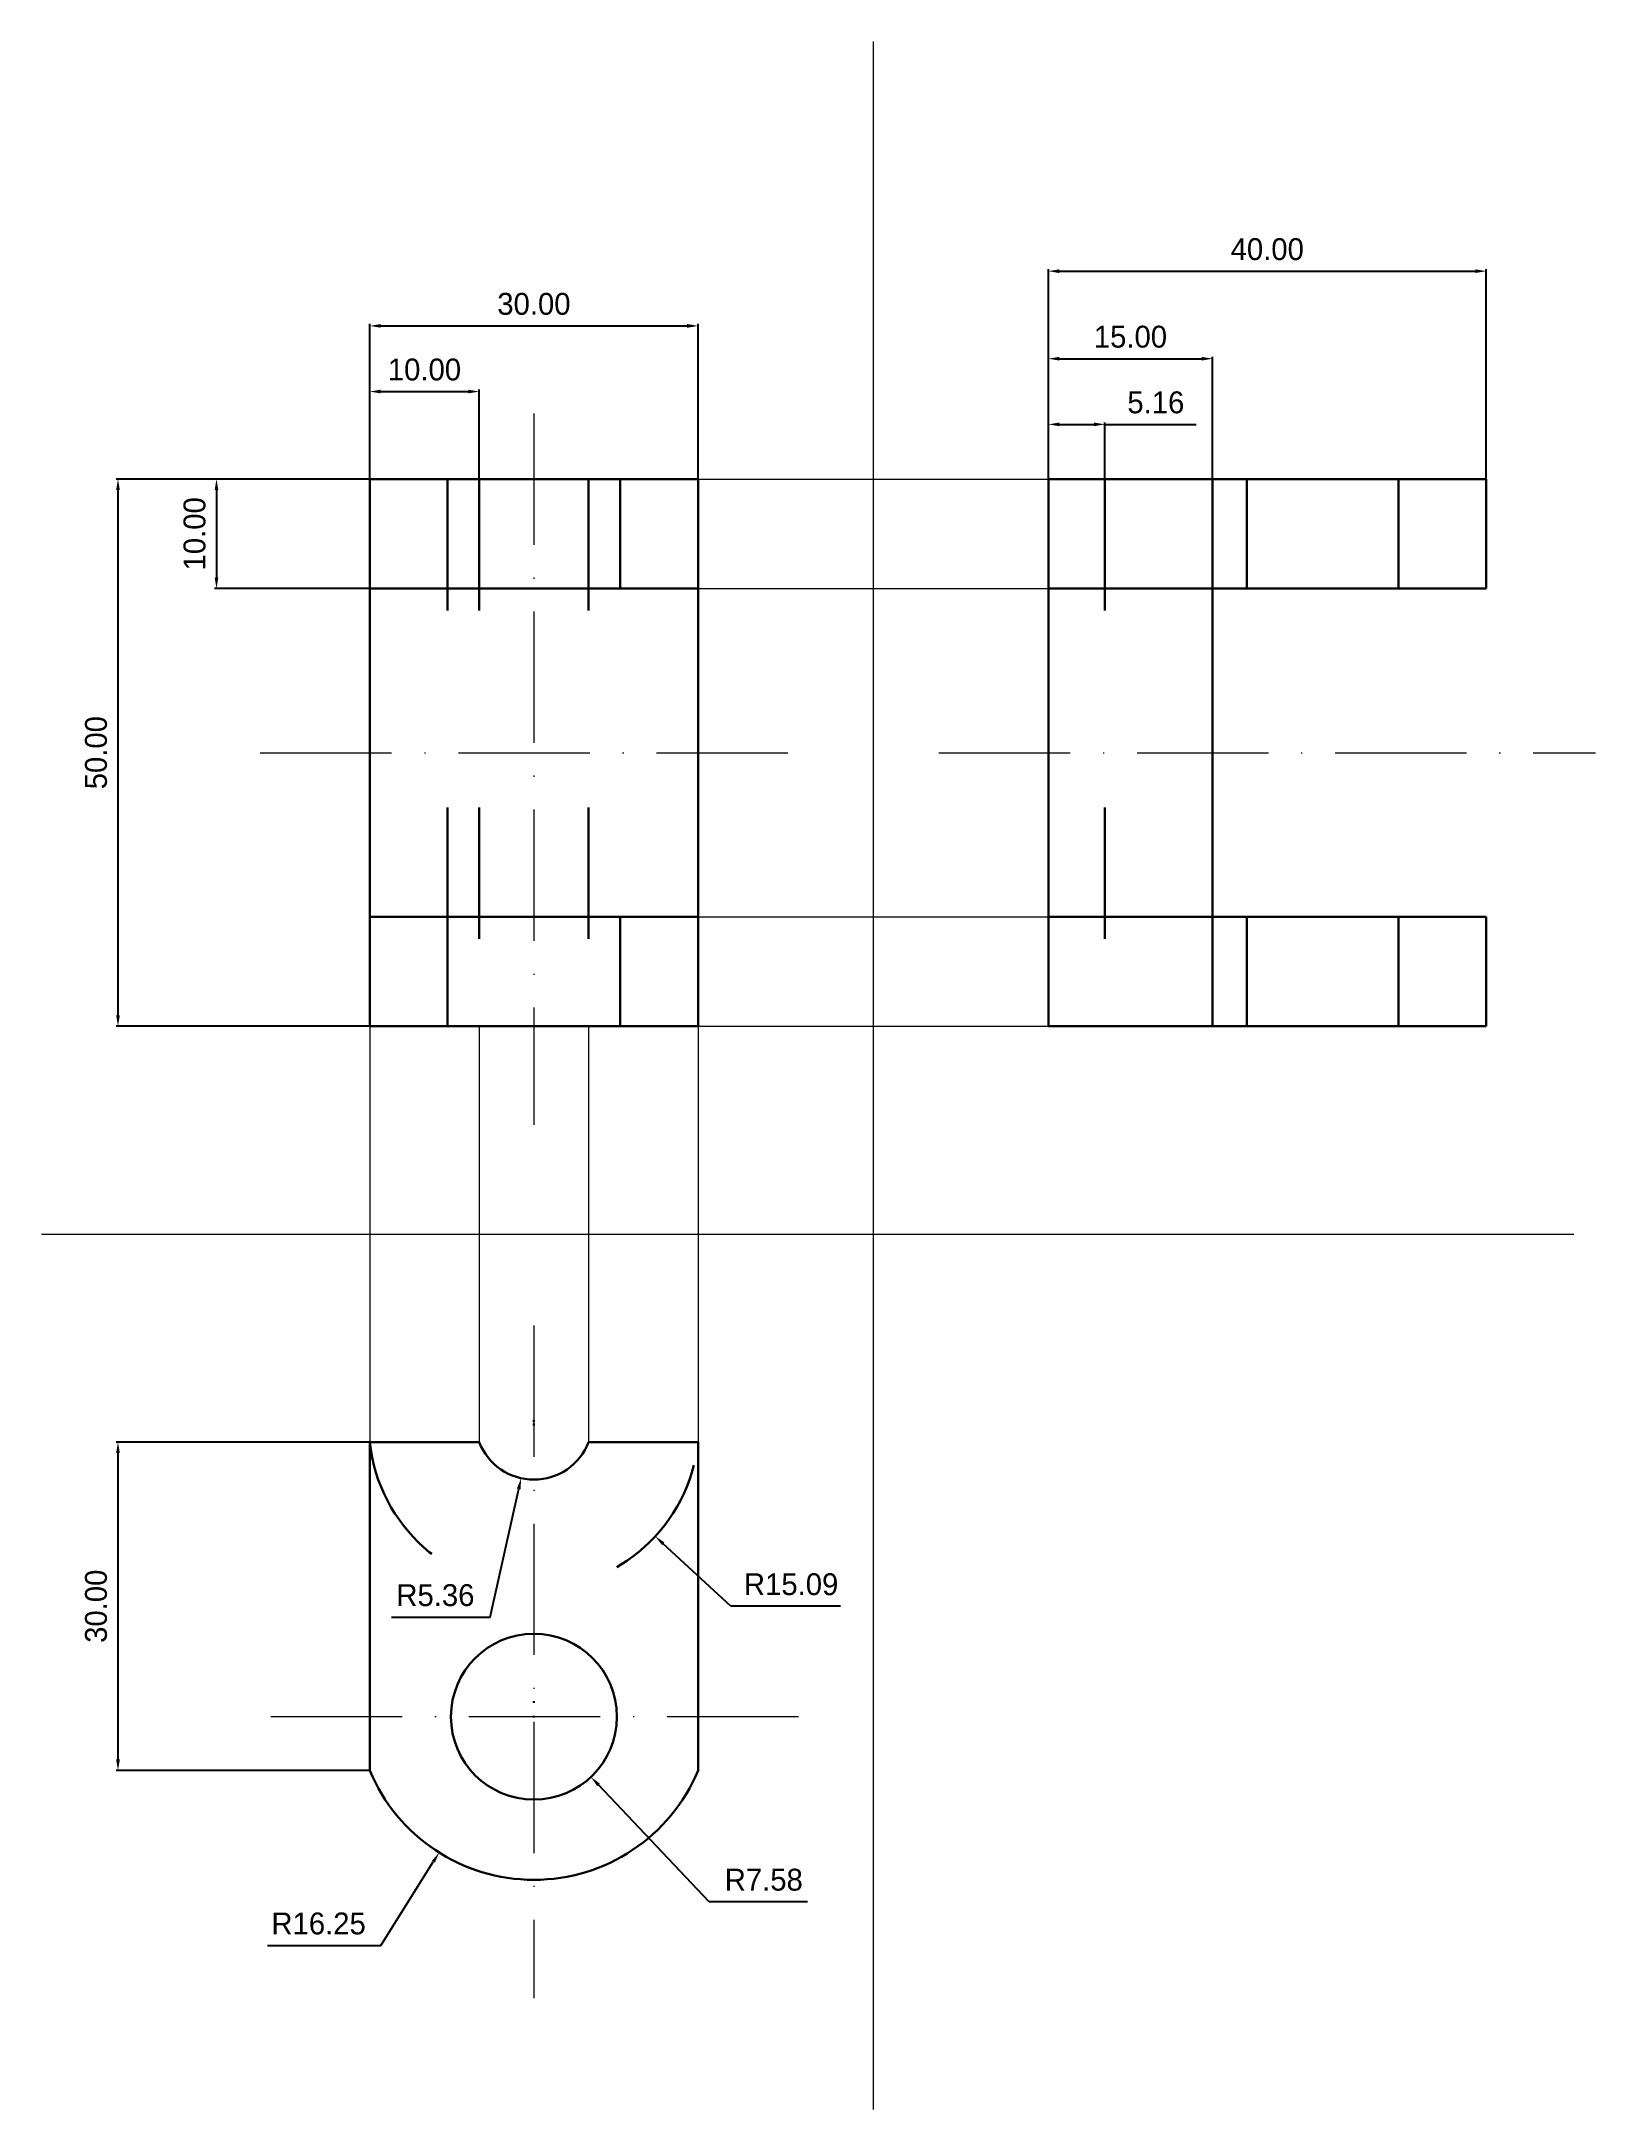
# Model space of a CAD drawing. Header units: inches. Extents: x 55 to 197, y -37 to 152.
import ezdxf

# ---------------------------------------------------------------- set-up
doc = ezdxf.new("R2010")
doc.units = ezdxf.units.IN
doc.header["$MEASUREMENT"] = 0
doc.linetypes.add('ACAD_ISO03W100', pattern=[30, 12, -18])
doc.linetypes.add('ACAD_ISO10W100', pattern=[18, 12, -3, 0, -3])
for name, color, linetype, lineweight in [('Kote', 7, 'Continuous', 15), ('Kote @ 1', 7, 'Continuous', 15), ('Nevidljivi bridovi', 7, 'ACAD_ISO03W100', 30), ('Pomocne', 3, 'Continuous', 15), ('Simetrale', 1, 'ACAD_ISO10W100', 15), ('Vidljivi bridovi', 7, 'Continuous', 30)]:
    doc.layers.add(name, color=color, linetype=linetype, lineweight=lineweight)
doc.dimstyles.new('Annotative', dxfattribs={"dimscale": 0, "dimtxt": 2, "dimasz": 1, "dimexe": 0.18, "dimexo": 0.0625, "dimgap": 1, "dimtad": 1, "dimtoh": 1, "dimzin": 0, "dimdsep": 46, "dimtxsty": 'Standard', "dimcen": 0.09, "dimadec": 0, "dimazin": 0, "dimtfac": 1, "dimtofl": 0, "dimtmove": 0, "dimatfit": 3, "dimfxl": 1, "dimtolj": 1, "dimtzin": 0, "dimarcsym": 0})

# ---------------------------------------------------------------- blocks, each defined once
blk = doc.blocks.new('*D2')
at = {"layer": 'Defpoints', "color": 0}
for p in [(115, 126), (85, 112), (115, 112)]:
    blk.add_point(p, dxfattribs=at)
at = {"layer": 'Kote', "color": 0, "lineweight": -2}
for p, q in [((85, 112.06), (85, 126.18)), ((86, 126), (114, 126)), ((115, 112.06), (115, 126.18))]:
    blk.add_line(p, q, dxfattribs=at)
at = {"layer": 'Kote', "color": 0}
for points in [[(86, 126.17), (86, 125.83), (85, 126)], [(114, 126.17), (114, 125.83), (115, 126)]]:
    blk.add_solid(points, dxfattribs=at)
at = {"layer": 'Kote', "color": 0, "insert": (100, 128), "char_height": 2, "attachment_point": 5}
blk.add_mtext('\\A1;30.00', dxfattribs=at)
blk = doc.blocks.new('*D3')
at = {"layer": 'Defpoints', "color": 0}
for p in [(95, 120), (85, 112), (95, 112)]:
    blk.add_point(p, dxfattribs=at)
at = {"layer": 'Kote', "color": 0, "lineweight": -2}
for p, q in [((85, 112.06), (85, 120.18)), ((86, 120), (94, 120)), ((95, 112.06), (95, 120.18))]:
    blk.add_line(p, q, dxfattribs=at)
at = {"layer": 'Kote', "color": 0}
for points in [[(86, 120.17), (86, 119.83), (85, 120)], [(94, 120.17), (94, 119.83), (95, 120)]]:
    blk.add_solid(points, dxfattribs=at)
at = {"layer": 'Kote', "color": 0, "insert": (90, 122), "char_height": 2, "attachment_point": 5}
blk.add_mtext('\\A1;10.00', dxfattribs=at)
blk = doc.blocks.new('*D4')
at = {"layer": 'Defpoints', "color": 0}
for p in [(85, 112), (62, 62), (85, 62)]:
    blk.add_point(p, dxfattribs=at)
at = {"layer": 'Kote', "color": 0, "lineweight": -2}
for p, q in [((84.94, 112), (61.82, 112)), ((62, 111), (62, 63)), ((84.94, 62), (61.82, 62))]:
    blk.add_line(p, q, dxfattribs=at)
at = {"layer": 'Kote', "color": 0}
for points in [[(61.83, 111), (62.17, 111), (62, 112)], [(61.83, 63), (62.17, 63), (62, 62)]]:
    blk.add_solid(points, dxfattribs=at)
at = {"layer": 'Kote', "color": 0, "insert": (60, 87), "char_height": 2, "attachment_point": 5, "rotation": 90}
blk.add_mtext('\\A1;50.00', dxfattribs=at)
blk = doc.blocks.new('*D5')
at = {"layer": 'Defpoints', "color": 0}
for p in [(84.94, 112), (71, 102), (85, 102)]:
    blk.add_point(p, dxfattribs=at)
at = {"layer": 'Kote', "color": 0, "lineweight": -2}
for p, q in [((84.88, 112), (70.82, 112)), ((71, 111), (71, 103)), ((84.94, 102), (70.82, 102))]:
    blk.add_line(p, q, dxfattribs=at)
at = {"layer": 'Kote', "color": 0}
for points in [[(70.83, 111), (71.17, 111), (71, 112)], [(70.83, 103), (71.17, 103), (71, 102)]]:
    blk.add_solid(points, dxfattribs=at)
at = {"layer": 'Kote', "color": 0, "insert": (69, 107), "char_height": 2, "attachment_point": 5, "rotation": 90}
blk.add_mtext('\\A1;10.00', dxfattribs=at)
blk = doc.blocks.new('*D6')
at = {"layer": 'Defpoints', "color": 0}
for p in [(187, 131), (147, 112), (187, 112)]:
    blk.add_point(p, dxfattribs=at)
at = {"layer": 'Kote', "color": 0, "lineweight": -2}
for p, q in [((147, 112.06), (147, 131.18)), ((148, 131), (186, 131)), ((187, 112.06), (187, 131.18))]:
    blk.add_line(p, q, dxfattribs=at)
at = {"layer": 'Kote', "color": 0}
for points in [[(148, 131.17), (148, 130.83), (147, 131)], [(186, 131.17), (186, 130.83), (187, 131)]]:
    blk.add_solid(points, dxfattribs=at)
at = {"layer": 'Kote', "color": 0, "insert": (167, 133), "char_height": 2, "attachment_point": 5}
blk.add_mtext('\\A1;40.00', dxfattribs=at)
blk = doc.blocks.new('*D7')
at = {"layer": 'Defpoints', "color": 0}
for p in [(162, 123), (147, 112), (162, 112)]:
    blk.add_point(p, dxfattribs=at)
at = {"layer": 'Kote', "color": 0, "lineweight": -2}
for p, q in [((147, 112.06), (147, 123.18)), ((148, 123), (161, 123)), ((162, 112.06), (162, 123.18))]:
    blk.add_line(p, q, dxfattribs=at)
at = {"layer": 'Kote', "color": 0}
for points in [[(148, 123.17), (148, 122.83), (147, 123)], [(161, 123.17), (161, 122.83), (162, 123)]]:
    blk.add_solid(points, dxfattribs=at)
at = {"layer": 'Kote', "color": 0, "insert": (154.5, 125), "char_height": 2, "attachment_point": 5}
blk.add_mtext('\\A1;15.00', dxfattribs=at)
blk = doc.blocks.new('*D8')
at = {"layer": 'Defpoints', "color": 0}
for p in [(152.16, 117), (147, 112), (152.16, 112)]:
    blk.add_point(p, dxfattribs=at)
at = {"layer": 'Kote', "color": 0, "lineweight": -2}
for p, q in [((147, 112.06), (147, 117.18)), ((148, 117), (151.16, 117)), ((152.16, 112.06), (152.16, 117.18)), ((152.16, 117), (160.49, 117))]:
    blk.add_line(p, q, dxfattribs=at)
at = {"layer": 'Kote', "color": 0}
for points in [[(148, 117.17), (148, 116.83), (147, 117)], [(151.16, 117.17), (151.16, 116.83), (152.16, 117)]]:
    blk.add_solid(points, dxfattribs=at)
at = {"layer": 'Kote', "color": 0, "insert": (156.82, 119), "char_height": 2, "attachment_point": 5}
blk.add_mtext('\\A1;5.16', dxfattribs=at)
blk = doc.blocks.new('*D9')
at = {"layer": 'Defpoints', "color": 0}
for p in [(85, 24), (62, -6), (85, -6)]:
    blk.add_point(p, dxfattribs=at)
at = {"layer": 'Kote', "color": 0, "lineweight": -2}
for p, q in [((84.94, 24), (61.82, 24)), ((62, 23), (62, -5)), ((84.94, -6), (61.82, -6))]:
    blk.add_line(p, q, dxfattribs=at)
at = {"layer": 'Kote', "color": 0}
for points in [[(61.83, 23), (62.17, 23), (62, 24)], [(61.83, -5), (62.17, -5), (62, -6)]]:
    blk.add_solid(points, dxfattribs=at)
at = {"layer": 'Kote', "color": 0, "insert": (60, 9), "char_height": 2, "attachment_point": 5, "rotation": 90}
blk.add_mtext('\\A1;30.00', dxfattribs=at)
blk = doc.blocks.new('*D10')
at = {"layer": 'Defpoints', "color": 0}
for p in [(100, -1.09), (105.21, -6.6)]:
    blk.add_point(p, dxfattribs=at)
at = {"layer": 'Kote', "color": 0, "lineweight": -2}
for p, q in [((99.91, -1.09), (100.09, -1.09)), ((100, -1.18), (100, -1)), ((116, -18), (105.9, -7.33)), ((125, -18), (116, -18))]:
    blk.add_line(p, q, dxfattribs=at)
at = {"layer": 'Kote', "color": 0}
blk.add_solid([(106.02, -7.21), (105.78, -7.44), (105.21, -6.6)], dxfattribs=at)
at = {"layer": 'Kote', "color": 0, "insert": (121, -16), "char_height": 2, "attachment_point": 5}
blk.add_mtext('\\A1;R7.58', dxfattribs=at)
blk = doc.blocks.new('*D11')
at = {"layer": 'Defpoints', "color": 0}
for p in [(100, 0.25), (91.35, -13.5)]:
    blk.add_point(p, dxfattribs=at)
at = {"layer": 'Kote', "color": 0, "lineweight": -2}
for p, q in [((99.91, 0.25), (100.09, 0.25)), ((100, 0.16), (100, 0.34)), ((86, -22), (90.81, -14.35)), ((75.67, -22), (86, -22))]:
    blk.add_line(p, q, dxfattribs=at)
at = {"layer": 'Kote', "color": 0}
blk.add_solid([(90.67, -14.26), (90.95, -14.44), (91.35, -13.5)], dxfattribs=at)
at = {"layer": 'Kote', "color": 0, "insert": (80.33, -20), "char_height": 2, "attachment_point": 5}
blk.add_mtext('\\A1;R16.25', dxfattribs=at)
blk = doc.blocks.new('*D12')
at = {"layer": 'Defpoints', "color": 0}
for p in [(100, 25.62), (111.08, 15.39)]:
    blk.add_point(p, dxfattribs=at)
at = {"layer": 'Kote', "color": 0, "lineweight": -2}
for p, q in [((99.91, 25.62), (100.09, 25.62)), ((100, 25.53), (100, 25.71)), ((118, 9), (111.82, 14.71)), ((128, 9), (118, 9))]:
    blk.add_line(p, q, dxfattribs=at)
at = {"layer": 'Kote', "color": 0}
blk.add_solid([(111.93, 14.83), (111.71, 14.58), (111.08, 15.39)], dxfattribs=at)
at = {"layer": 'Kote', "color": 0, "insert": (123.5, 11), "char_height": 2, "attachment_point": 5}
blk.add_mtext('\\A1;R15.09', dxfattribs=at)
blk = doc.blocks.new('*D13')
at = {"layer": 'Defpoints', "color": 0}
for p in [(100, 25.93), (98.83, 20.7)]:
    blk.add_point(p, dxfattribs=at)
at = {"layer": 'Kote', "color": 0, "lineweight": -2}
for p, q in [((99.91, 25.93), (100.09, 25.93)), ((100, 25.84), (100, 26.02)), ((96, 8), (98.62, 19.72)), ((87, 8), (96, 8))]:
    blk.add_line(p, q, dxfattribs=at)
at = {"layer": 'Kote', "color": 0}
blk.add_solid([(98.45, 19.76), (98.78, 19.68), (98.83, 20.7)], dxfattribs=at)
at = {"layer": 'Kote', "color": 0, "insert": (91, 10), "char_height": 2, "attachment_point": 5}
blk.add_mtext('\\A1;R5.36', dxfattribs=at)

msp = doc.modelspace()

# ---------------------------------------------------------------- linework, layer by layer
at = {"layer": 'Nevidljivi bridovi'}
for p, q in [((85, 112), (95, 112)), ((85, 112), (92.119, 112)), ((92.119, 112), (92.119, 102)), ((92.119, 112), (92.119, 72)), ((95, 112), (95, 62)), ((115, 112), (105, 112)), ((105, 112), (105, 62)), ((115, 112), (107.876, 112)), ((107.876, 112), (107.876, 102)), ((152.158, 112), (152.158, 62)), ((165.133, 112), (165.133, 102)), ((179.003, 112), (179.003, 102)), ((92.119, 72), (92.119, 62)), ((107.876, 72), (107.876, 62)), ((165.133, 72), (165.133, 62)), ((179.003, 72), (179.003, 62))]:
    msp.add_line(p, q, dxfattribs=at)
msp.add_arc((100, 25.621), 15.087, 186.16602, 353.83398, dxfattribs=at)
at = {"layer": 'Pomocne'}
for p, q in [((131, 152), (131, -37)), ((115, 112), (147, 112)), ((115, 102), (147, 102)), ((115, 72), (147, 72)), ((85, 62), (85, 24)), ((95, 62), (95, 24)), ((105, 62), (105, 24)), ((115, 62), (147, 62)), ((115, 62), (115, 24)), ((55, 43), (195, 43))]:
    msp.add_line(p, q, dxfattribs=at)
at = {"layer": 'Simetrale'}
for p, q in [((100, 118), (100, 53)), ((75, 87), (124, 87)), ((137, 87), (197, 87)), ((100, 34.646), (100, -26.803)), ((124.16, -1.093), (74, -1.093))]:
    msp.add_line(p, q, dxfattribs=at)
at = {"layer": 'Vidljivi bridovi'}
for p, q in [((85, 112), (115, 112)), ((85, 62), (85, 112)), ((85, 112), (85, 102)), ((115, 112), (115, 62)), ((147, 112), (187, 112)), ((147, 102), (147, 112)), ((162.001, 112), (162.001, 62)), ((187, 112), (187, 102)), ((85, 102), (115, 102)), ((187, 102), (147, 102)), ((147, 102), (147, 72)), ((85, 62), (85, 72)), ((85, 72), (115, 72)), ((147, 72), (187, 72)), ((147, 62), (147, 72)), ((187, 72), (187, 62)), ((115, 62), (85, 62)), ((187, 62), (147, 62)), ((85, 24), (85, -6)), ((85, 24), (95, 24)), ((105, 24), (115, 24)), ((115, 24), (115, -6))]:
    msp.add_line(p, q, dxfattribs=at)
msp.add_circle((100, -1.093), 7.581, dxfattribs=at)
for centre, radius, start, end in [((100, 25.925), 5.358, 201.06008, 338.93992), ((100, 0.25), 16.25, 202.61986, 337.38014)]:
    msp.add_arc(centre, radius, start, end, dxfattribs=at)

# ---------------------------------------------------------------- dimensions: what is measured, and where the dimension line sits
at = {"layer": 'Kote @ 1'}
for base, p1, p2, picture, middle in [((187, 131), (147, 112), (187, 112), '*D6', (167, 133)), ((115, 126), (85, 112), (115, 112), '*D2', (100, 128)), ((162.001, 123), (147, 112), (162.001, 112), '*D7', (154.501, 125)), ((95, 120), (85, 112), (95, 112), '*D3', (90, 122)), ((152.158, 117), (147, 112), (152.158, 112), '*D8', (156.825, 119))]:
    dim = msp.add_linear_dim(base=base, p1=p1, p2=p2, dimstyle='Annotative', override={"dimscale": 1, "dimtix": 0, "dimtofl": 0, "dimtmove": 0, "dimatfit": 3}, dxfattribs=at)
    dim.commit()
    dim.dimension.update_dxf_attribs({"geometry": picture, "text_midpoint": middle})
for base, p1, p2, picture, middle in [((62, 62), (85, 112), (85, 62), '*D4', (60, 87)), ((71, 102), (84.938, 112), (85, 102), '*D5', (69, 107)), ((62, -6), (85, 24), (85, -6), '*D9', (60, 9))]:
    dim = msp.add_linear_dim(base=base, p1=p1, p2=p2, angle=90, dimstyle='Annotative', override={"dimscale": 1, "dimtix": 0, "dimtofl": 0, "dimtmove": 0, "dimatfit": 3}, dxfattribs=at)
    dim.commit()
    dim.dimension.update_dxf_attribs({"geometry": picture, "text_midpoint": middle})
for center, mpoint, picture, middle in [((100, 25.925), (98.833, 20.696), '*D13', (91, 8)), ((100, 25.621), (111.085, 15.385), '*D12', (123.5, 9)), ((100, 0.25), (91.346, -13.504), '*D11', (80.333, -22)), ((100, -1.093), (105.211, -6.599), '*D10', (121, -18))]:
    dim = msp.add_radius_dim(center=center, mpoint=mpoint, dimstyle='Annotative', override={"dimscale": 1, "dimtix": 0, "dimtofl": 0, "dimtmove": 0, "dimatfit": 3}, dxfattribs=at)
    dim.commit()
    dim.dimension.update_dxf_attribs({"geometry": picture, "text_midpoint": middle, "dimtype": 164})

doc.saveas('drawing.dxf')
